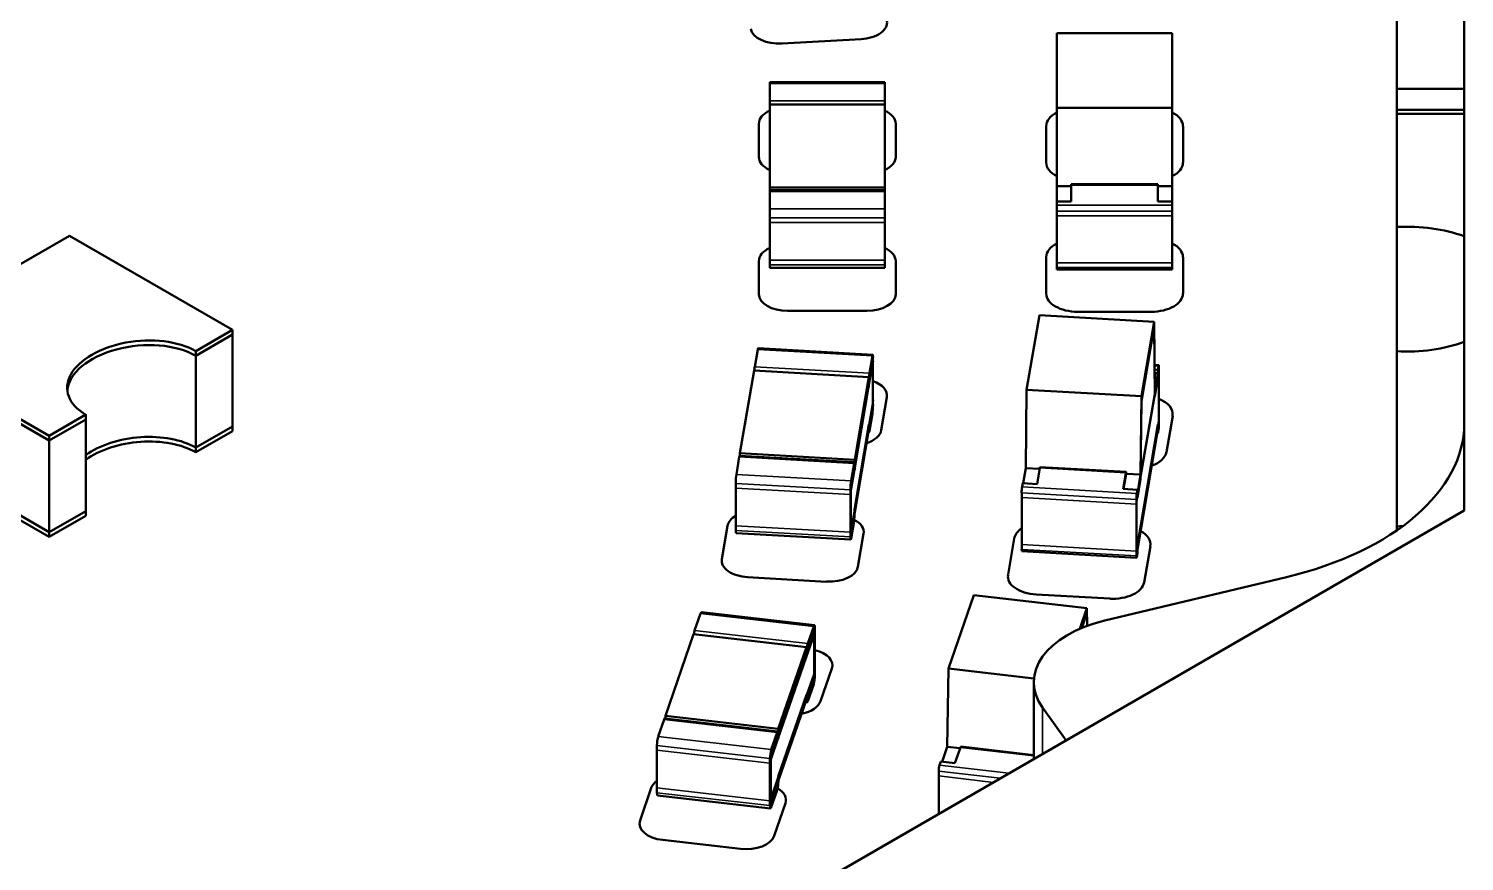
# Model space of a CAD drawing. Header units: inches. Extents: x -24.6 to 49, y -43 to 20.8.
# Drawn here: x 19.925 to 21.102, y 11.334 to 12.016 of the extents above; entities that cross this region are included whole.
import ezdxf

# ---------------------------------------------------------------- set-up
doc = ezdxf.new("R2010")
doc.units = ezdxf.units.IN
doc.header["$MEASUREMENT"] = 0
doc.layers.add('Visible (ANSI)', color=7, linetype='Continuous', lineweight=50)
doc.layers.add('Visible Narrow (ANSI)', color=7, linetype='Continuous', lineweight=35)

msp = doc.modelspace()

# ---------------------------------------------------------------- linework, layer by layer
at = {"layer": 'Visible (ANSI)'}
for p, q in [((21.1018, 13.7354), (21.1018, 11.6215)), ((21.0464, 12.9139), (21.0464, 11.6051)), ((20.6073, 12.0079), (20.5426, 12.0043)), ((20.7678, 12.0129), (20.7678, 11.9515)), ((20.8623, 12.0129), (20.7678, 12.0129)), ((20.8623, 12.0129), (20.8623, 11.9515)), ((20.5323, 11.9717), (20.5323, 11.9727)), ((20.5323, 11.9727), (20.6268, 11.9727)), ((20.5323, 11.9717), (20.5323, 11.9574)), ((20.6268, 11.9717), (20.6268, 11.9727)), ((20.6268, 11.9717), (20.6268, 11.9574)), ((21.0464, 11.9672), (21.1018, 11.9671)), ((20.5323, 11.9574), (20.5323, 11.9543)), ((20.5323, 11.9543), (20.5323, 11.8862)), ((20.5323, 11.9543), (20.6268, 11.9543)), ((20.6268, 11.9574), (20.6268, 11.9543)), ((20.6268, 11.9543), (20.6268, 11.8862)), ((20.7678, 11.9515), (20.7678, 11.8874)), ((20.8623, 11.9515), (20.7678, 11.9515)), ((20.8623, 11.9515), (20.8623, 11.8874)), ((21.1018, 11.9501), (21.0464, 11.9501)), ((21.1018, 11.9468), (21.0464, 11.9468)), ((20.5234, 11.9113), (20.5234, 11.9386)), ((20.6356, 11.9386), (20.6356, 11.9113)), ((20.759, 11.9067), (20.759, 11.9366)), ((20.8712, 11.9366), (20.8712, 11.9067)), ((20.7678, 11.8874), (20.7678, 11.8749)), ((20.7796, 11.8874), (20.7678, 11.8874)), ((20.7796, 11.8882), (20.7796, 11.8889)), ((20.7796, 11.8889), (20.8505, 11.8889)), ((20.7796, 11.8749), (20.7796, 11.8882)), ((20.8505, 11.8882), (20.8505, 11.8889)), ((20.8505, 11.8882), (20.8505, 11.8749)), ((20.8623, 11.8874), (20.8505, 11.8874)), ((20.8623, 11.8874), (20.8623, 11.8749)), ((20.5323, 11.8841), (20.5323, 11.8862)), ((20.5323, 11.8862), (20.6268, 11.8862)), ((20.5323, 11.8831), (20.5323, 11.8841)), ((20.5323, 11.8841), (20.6268, 11.8841)), ((20.5323, 11.8831), (20.5323, 11.8688)), ((20.6268, 11.8841), (20.6268, 11.8862)), ((20.6268, 11.8831), (20.6268, 11.8841)), ((20.6268, 11.8831), (20.6268, 11.8688)), ((20.5323, 11.8688), (20.5323, 11.8614)), ((20.6268, 11.8688), (20.6268, 11.8614)), ((20.7678, 11.8749), (20.7678, 11.8718)), ((20.7678, 11.8749), (20.7796, 11.8749)), ((20.7678, 11.8718), (20.7678, 11.8669)), ((20.7678, 11.8245), (20.7678, 11.8669)), ((20.8505, 11.8749), (20.8623, 11.8749)), ((20.8623, 11.8749), (20.8623, 11.8718)), ((20.8623, 11.8718), (20.8623, 11.8669)), ((20.8623, 11.8245), (20.8623, 11.8669)), ((20.5323, 11.8266), (20.5323, 11.8614)), ((20.5323, 11.8228), (20.5323, 11.8575)), ((20.6268, 11.8266), (20.6268, 11.8614)), ((20.6268, 11.8228), (20.6268, 11.8575)), ((20.7678, 11.8206), (20.7678, 11.863)), ((20.8623, 11.8206), (20.8623, 11.863)), ((19.9582, 11.8467), (19.8079, 11.7599)), ((19.9582, 11.8467), (20.0919, 11.7695)), ((20.759, 11.7993), (20.759, 11.8292)), ((20.8712, 11.8292), (20.8712, 11.7993)), ((20.5234, 11.7988), (20.5234, 11.826)), ((20.5323, 11.8205), (20.5323, 11.8228)), ((20.5323, 11.8205), (20.6268, 11.8205)), ((20.6268, 11.8205), (20.6268, 11.8228)), ((20.6356, 11.826), (20.6356, 11.7988)), ((20.7678, 11.8191), (20.7678, 11.8206)), ((20.7678, 11.8191), (20.8623, 11.8191)), ((20.8623, 11.8191), (20.8623, 11.8206)), ((20.612, 11.7851), (20.547, 11.7851)), ((20.7534, 11.7815), (20.7429, 11.7204)), ((20.8474, 11.7761), (20.7534, 11.7815)), ((20.8453, 11.7844), (20.7848, 11.7844)), ((20.0919, 11.7695), (20.0618, 11.7522)), ((20.0919, 11.7695), (20.0919, 11.6904)), ((20.8474, 11.7761), (20.837, 11.7151)), ((20.8474, 11.7723), (20.837, 11.7112)), ((20.848, 11.7188), (20.8474, 11.7761)), ((20.848, 11.7149), (20.8474, 11.7723)), ((19.8079, 11.7599), (19.9415, 11.6827)), ((20.0919, 11.7657), (20.0618, 11.7483)), ((20.0919, 11.7657), (20.0919, 11.6866)), ((19.8079, 11.756), (19.9415, 11.6789)), ((20.0618, 11.7522), (20.0618, 11.6731)), ((20.0618, 11.7483), (20.0618, 11.6692)), ((20.5225, 11.7536), (20.52, 11.7393)), ((20.5228, 11.7546), (20.6168, 11.7492)), ((20.6165, 11.7482), (20.6141, 11.734)), ((20.617, 11.7122), (20.617, 11.747)), ((20.5195, 11.7363), (20.5079, 11.6684)), ((20.5195, 11.7363), (20.6136, 11.7309)), ((20.6165, 11.7444), (20.6141, 11.7301)), ((20.617, 11.7084), (20.617, 11.7431)), ((20.8478, 11.7408), (20.8513, 11.7406)), ((20.8506, 11.7369), (20.8478, 11.7371)), ((20.8478, 11.7342), (20.8506, 11.734)), ((20.8506, 11.734), (20.848, 11.7188)), ((20.8511, 11.74), (20.8506, 11.7369)), ((20.8506, 11.734), (20.8506, 11.7369)), ((20.8511, 11.7361), (20.8506, 11.7331)), ((20.8514, 11.6967), (20.8514, 11.7391)), ((20.8514, 11.6928), (20.8514, 11.7353)), ((20.6136, 11.7309), (20.602, 11.6631)), ((20.6136, 11.7271), (20.602, 11.6592)), ((20.6136, 11.7266), (20.6136, 11.7309)), ((20.6136, 11.7227), (20.6136, 11.7271)), ((20.8506, 11.7302), (20.848, 11.7149)), ((20.8506, 11.7302), (20.8506, 11.7331)), ((20.5122, 11.6937), (20.5168, 11.7208)), ((20.6284, 11.7145), (20.6238, 11.6873)), ((20.7429, 11.7204), (20.7424, 11.6563)), ((20.837, 11.7151), (20.7429, 11.7204)), ((20.837, 11.7151), (20.8364, 11.6509)), ((20.837, 11.7112), (20.8364, 11.6471)), ((19.9716, 11.7001), (19.9415, 11.6827)), ((19.9716, 11.621), (19.9716, 11.7001)), ((20.6165, 11.7048), (20.6141, 11.6906)), ((20.6165, 11.701), (20.6141, 11.6867)), ((20.8627, 11.6991), (20.8576, 11.6694)), ((19.9716, 11.6962), (19.9415, 11.6789)), ((19.9716, 11.6172), (19.9716, 11.6962)), ((20.0618, 11.6731), (20.0919, 11.6904)), ((20.6136, 11.6919), (20.602, 11.624)), ((20.6136, 11.688), (20.602, 11.6202)), ((20.8506, 11.6916), (20.8338, 11.5932)), ((20.8506, 11.6878), (20.8338, 11.5894)), ((20.8511, 11.6918), (20.8506, 11.6887)), ((20.8506, 11.6887), (20.8506, 11.6916)), ((20.8511, 11.6879), (20.8506, 11.6849)), ((20.8506, 11.6849), (20.8506, 11.6878)), ((19.9415, 11.6827), (19.9415, 11.6037)), ((19.9415, 11.6789), (19.9415, 11.5998)), ((20.0618, 11.6692), (20.0919, 11.6866)), ((20.6132, 11.6858), (20.6138, 11.6858)), ((20.8506, 11.6849), (20.8501, 11.6849)), ((20.5074, 11.6654), (20.505, 11.6511)), ((20.5077, 11.6663), (20.6018, 11.661)), ((20.5079, 11.6663), (20.5079, 11.6684)), ((20.5079, 11.6684), (20.602, 11.6631)), ((20.6015, 11.66), (20.599, 11.6458)), ((20.6015, 11.6562), (20.599, 11.6419)), ((20.602, 11.6587), (20.602, 11.6631)), ((20.602, 11.6549), (20.602, 11.6592)), ((20.602, 11.6592), (20.602, 11.6592)), ((20.7424, 11.6563), (20.7402, 11.6439)), ((20.7536, 11.6556), (20.7424, 11.6563)), ((20.7515, 11.6432), (20.7538, 11.6565)), ((20.754, 11.6571), (20.8245, 11.6531)), ((20.8243, 11.6524), (20.822, 11.6392)), ((20.8225, 11.6392), (20.8246, 11.6516)), ((20.8364, 11.6509), (20.8246, 11.6516)), ((20.5045, 11.609), (20.5045, 11.6437)), ((20.5045, 11.6052), (20.5045, 11.6399)), ((20.7398, 11.6439), (20.7392, 11.6408)), ((20.7398, 11.6439), (20.7515, 11.6432)), ((20.8364, 11.6509), (20.8338, 11.6356)), ((20.8364, 11.6471), (20.8338, 11.6318)), ((20.5985, 11.6037), (20.5985, 11.6384)), ((20.5985, 11.5998), (20.5985, 11.6345)), ((20.7389, 11.5935), (20.7389, 11.6359)), ((20.7389, 11.5896), (20.7389, 11.632)), ((20.822, 11.6392), (20.8338, 11.6385)), ((20.8329, 11.5881), (20.8329, 11.6306)), ((20.8338, 11.6385), (20.8333, 11.6355)), ((20.8338, 11.6347), (20.8333, 11.6316)), ((20.8338, 11.6385), (20.8338, 11.6356)), ((20.8338, 11.6347), (20.8338, 11.6318)), ((21.1018, 11.6215), (18.5128, 10.1268)), ((19.9415, 11.6037), (19.9009, 11.6271)), ((19.9415, 11.5998), (19.9009, 11.6232)), ((19.9415, 11.6037), (19.9716, 11.621)), ((19.9415, 11.5998), (19.9716, 11.6172)), ((20.6015, 11.6166), (20.599, 11.6024)), ((20.8329, 11.5843), (20.8329, 11.6267)), ((20.4931, 11.5817), (20.4977, 11.6088)), ((20.6015, 11.6128), (20.599, 11.5985)), ((20.5047, 11.6029), (20.5987, 11.5976)), ((20.6093, 11.6025), (20.6047, 11.5754)), ((20.7277, 11.5689), (20.7328, 11.5986)), ((20.8338, 11.5932), (20.8338, 11.5903)), ((20.739, 11.5881), (20.8331, 11.5828)), ((20.8338, 11.5903), (20.8333, 11.5873)), ((20.8338, 11.5865), (20.8333, 11.5834)), ((20.8338, 11.5894), (20.8338, 11.5865)), ((20.8444, 11.5922), (20.8394, 11.5625)), ((20.5789, 11.5631), (20.5142, 11.5668)), ((20.9559, 11.5668), (20.8071, 11.5312)), ((20.6997, 11.552), (20.6789, 11.4918)), ((20.7924, 11.5414), (20.6997, 11.552)), ((20.8111, 11.5492), (20.7509, 11.5526)), ((20.4757, 11.5371), (20.4708, 11.523)), ((20.4763, 11.538), (20.569, 11.5274)), ((20.7924, 11.5414), (20.7865, 11.5244)), ((20.7924, 11.5375), (20.7881, 11.5251)), ((20.7926, 11.5269), (20.7924, 11.5414)), ((20.7926, 11.5268), (20.7924, 11.5375)), ((20.5684, 11.5264), (20.5635, 11.5124)), ((20.5684, 11.5226), (20.5635, 11.5085)), ((20.5694, 11.4904), (20.5694, 11.5251)), ((20.4698, 11.52), (20.4468, 11.4531)), ((20.4698, 11.52), (20.5625, 11.5094)), ((20.5694, 11.4865), (20.5694, 11.5212)), ((20.5625, 11.5094), (20.5394, 11.4425)), ((20.5625, 11.5055), (20.5394, 11.4386)), ((20.5625, 11.505), (20.5625, 11.5094)), ((20.5625, 11.5012), (20.5625, 11.5055)), ((20.5833, 11.4919), (20.5741, 11.4651)), ((20.6789, 11.4918), (20.6778, 11.4277)), ((20.749, 11.4838), (20.6789, 11.4918)), ((20.5684, 11.483), (20.5635, 11.469)), ((20.5684, 11.4792), (20.5635, 11.4651)), ((20.7488, 11.4808), (20.7488, 11.4177)), ((20.5625, 11.4703), (20.5394, 11.4034)), ((20.5625, 11.4664), (20.5394, 11.3996)), ((20.5617, 11.4643), (20.5629, 11.4642)), ((20.4468, 11.451), (20.4468, 11.4531)), ((20.4468, 11.4531), (20.5394, 11.4425)), ((20.756, 11.4599), (20.7753, 11.433)), ((20.4457, 11.4501), (20.4409, 11.4361)), ((20.4463, 11.451), (20.539, 11.4404)), ((20.5394, 11.4381), (20.5394, 11.4425)), ((20.4399, 11.394), (20.4399, 11.4287)), ((20.5384, 11.4395), (20.5336, 11.4254)), ((20.5384, 11.4356), (20.5336, 11.4216)), ((20.5394, 11.4343), (20.5394, 11.4386)), ((20.5394, 11.4386), (20.5394, 11.4386)), ((20.4399, 11.3901), (20.4399, 11.4249)), ((20.5325, 11.3834), (20.5325, 11.4181)), ((20.6778, 11.4277), (20.6736, 11.4155)), ((20.6884, 11.4265), (20.6778, 11.4277)), ((20.6842, 11.4142), (20.6887, 11.4273)), ((20.6891, 11.4279), (20.7488, 11.421)), ((20.5325, 11.3795), (20.5325, 11.4142)), ((20.6709, 11.3727), (20.6709, 11.4077)), ((20.6726, 11.4156), (20.6716, 11.4126)), ((20.6726, 11.4156), (20.6842, 11.4142)), ((20.426, 11.3674), (20.4352, 11.3942)), ((20.5384, 11.3961), (20.5336, 11.382)), ((20.6709, 11.3727), (20.6709, 11.4038)), ((20.4403, 11.3879), (20.533, 11.3772)), ((20.5384, 11.3922), (20.5336, 11.3782)), ((20.5452, 11.3815), (20.536, 11.3548)), ((20.5083, 11.3441), (20.4445, 11.3514))]:
    msp.add_line(p, q, dxfattribs=at)
for centre, major_axis, ratio, start_param, end_param in [((20.5403, 12.0178), (-0.0236, 0), 0.57735, 0.098185, 1.668965), ((20.6049, 12.0215), (0.0236, 0), 0.57735, 4.810561, 6.38136), ((20.547, 11.9386), (-0.0236, 0), 0.57735, 5.387524, 6.283179), ((20.612, 11.9386), (0.0236, 0), 0.57735, 0.000006, 0.895661), ((20.7848, 11.9366), (-0.0258, 0), 0.57735, 5.429409, 6.283193), ((20.8453, 11.9366), (0.0258, 0), 0.57735, 6.283178, 7.136961), ((20.547, 11.9113), (-0.0236, 0), 0.57735, 0.000006, 0.895661), ((20.612, 11.9113), (0.0236, 0), 0.57735, 5.387524, 6.283179), ((20.7848, 11.9067), (-0.0258, 0), 0.57735, 6.283178, 7.136961), ((20.8453, 11.9067), (0.0258, 0), 0.57735, 5.429409, 6.283193), ((21.0547, 11.803), (0.0886, 0), 0.57735, 1.010893, 1.664441), ((20.7848, 11.8292), (-0.0258, 0), 0.57735, 5.429409, 6.283193), ((20.8453, 11.8292), (0.0258, 0), 0.57735, 6.283178, 7.136961), ((20.547, 11.826), (-0.0236, 0), 0.57735, 5.387524, 6.283179), ((20.612, 11.826), (0.0236, 0), 0.57735, 0.000006, 0.895661), ((20.547, 11.7988), (-0.0236, 0), 0.57735, 0.000006, 1.57079), ((20.612, 11.7988), (0.0236, 0), 0.57735, 4.712395, 6.283179), ((20.7848, 11.7993), (-0.0258, 0), 0.57735, 6.283178, 7.853989), ((20.8453, 11.7993), (0.0258, 0), 0.57735, 4.712382, 6.283193), ((20.0167, 11.7261), (-0.0602, -0.0061), 0.569494, 3.811058, 6.952651), ((20.0167, 11.7223), (-0.0602, -0.0061), 0.569494, 3.811058, 6.170232), ((21.0547, 11.803), (-0.0886, 0), 0.57735, 1.477152, 2.1307), ((20.5225, 11.7493), (0.0003, 0.00531), 0.080031, 0, 0.617757), ((20.6165, 11.7439), (0.0003, 0.00531), 0.080031, 5.330146, 6.900942), ((20.6165, 11.74), (0.0003, 0.00531), 0.080031, 5.330146, 6.900942), ((20.52, 11.735), (0.0003, 0.00531), 0.080031, 0.617757, 1.332578), ((20.6141, 11.7297), (0.0003, 0.00531), 0.080031, 0.617757, 2.188553), ((20.8511, 11.7371), (0.0002, 0.00354), 0.080031, 5.330146, 6.900942), ((20.8511, 11.7332), (0.0002, 0.00354), 0.080031, 5.330146, 6.900942), ((20.6141, 11.7258), (0.0003, 0.00531), 0.080031, 0.617757, 2.188553), ((20.6049, 11.7158), (0.0236, 0), 0.57735, 6.18501, 7.3168), ((20.5403, 11.7195), (-0.0236, 0), 0.57735, 6.093344, 6.185001), ((20.6165, 11.7092), (-0.0003, -0.00531), 0.080031, 0.617757, 2.188553), ((20.8369, 11.7006), (0.0258, 0), 0.57735, 6.184998, 7.257718), ((20.6165, 11.7053), (-0.0003, -0.00531), 0.080031, 0.617757, 2.188553), ((20.5357, 11.6923), (-0.0236, 0), 0.57735, 6.18501, 6.276642), ((20.6003, 11.6887), (0.0236, 0), 0.57735, 5.211767, 6.185001), ((20.6141, 11.6949), (-0.0003, -0.00531), 0.080031, 5.330146, 6.900942), ((20.6141, 11.6911), (-0.0003, -0.00531), 0.080031, 5.330146, 6.900942), ((20.8511, 11.6947), (-0.0002, -0.00354), 0.080031, 0.617757, 2.188553), ((20.8511, 11.6908), (-0.0002, -0.00354), 0.080031, 0.617757, 2.188553), ((20.8655, 11.6928), (0.2362, 0), 0.57735, 5.105088, 6.283185), ((20.0167, 11.647), (0.0602, 0.0061), 0.569494, 0.669466, 2.357774), ((20.0167, 11.6432), (0.0602, 0.0061), 0.569494, 0.669466, 2.357774), ((20.5074, 11.661), (0.0003, 0.00531), 0.080031, 0, 0.617757), ((20.8319, 11.6709), (0.0258, 0), 0.57735, 5.269788, 6.185024), ((20.6015, 11.6557), (0.0003, 0.00531), 0.080031, 5.330146, 6.900942), ((20.6015, 11.6518), (0.0003, 0.00531), 0.080031, 5.330146, 6.900942), ((20.7538, 11.6536), (0.0002, 0.00354), 0.080031, 0, 0.617757), ((20.8243, 11.6496), (0.0002, 0.00354), 0.080031, 5.330146, 6.900942), ((20.505, 11.6468), (0.0003, 0.00531), 0.080031, 0.617757, 2.188553), ((20.599, 11.6414), (0.0003, 0.00531), 0.080031, 0.617757, 2.188553), ((20.599, 11.6376), (0.0003, 0.00531), 0.080031, 0.617757, 2.188553), ((20.7392, 11.6379), (0.0002, 0.00354), 0.080031, 0.617757, 2.188553), ((20.8333, 11.6326), (0.0002, 0.00354), 0.080031, 0.617757, 2.188553), ((20.8333, 11.6287), (0.0002, 0.00354), 0.080031, 0.617757, 2.188553), ((20.5212, 11.6075), (-0.0236, 0), 0.57735, 5.4987, 6.185001), ((20.6015, 11.621), (-0.0003, -0.00531), 0.080031, 0.617757, 2.188553), ((20.6015, 11.6171), (-0.0003, -0.00531), 0.080031, 0.617757, 2.188553), ((20.505, 11.6082), (-0.0003, -0.00531), 0.080031, 5.330146, 6.283185), ((20.5858, 11.6038), (0.0236, 0), 0.57735, 6.18501, 7.122074), ((20.7585, 11.5971), (-0.0258, 0), 0.57735, 5.572012, 6.185024), ((20.8187, 11.5937), (0.0258, 0), 0.57735, 6.184998, 7.100237), ((21.0547, 11.5575), (0.0886, 0), 0.57735, 1.608666, 1.664443), ((20.599, 11.6067), (-0.0003, -0.00531), 0.080031, 5.330146, 6.900942), ((20.599, 11.6029), (-0.0003, -0.00531), 0.080031, 5.330146, 6.900942), ((20.5166, 11.5804), (-0.0236, 0), 0.57735, 6.18501, 7.75581), ((20.7392, 11.5917), (-0.0002, -0.00354), 0.080031, 5.330146, 6.283185), ((20.8333, 11.5902), (-0.0002, -0.00354), 0.080031, 5.330146, 6.900942), ((20.8333, 11.5863), (-0.0002, -0.00354), 0.080031, 5.330146, 6.900942), ((20.5812, 11.5767), (0.0236, 0), 0.57735, 4.61422, 6.185001), ((20.7534, 11.5674), (-0.0258, 0), 0.57735, 6.184998, 7.755823), ((20.8136, 11.564), (0.0258, 0), 0.57735, 4.614204, 6.185024), ((20.4757, 11.5327), (0.00061, 0.00528), 0.159291, 0, 0.624655), ((20.4708, 11.5187), (0.00061, 0.00528), 0.159291, 0.624655, 1.34247), ((20.5684, 11.5221), (0.00061, 0.00528), 0.159291, 5.337044, 6.90784), ((20.5684, 11.5182), (0.00061, 0.00528), 0.159291, 5.337044, 6.90784), ((20.8433, 11.4808), (-0.0945, 0), 0.57735, 5.105088, 6.675884), ((20.5635, 11.508), (0.00061, 0.00528), 0.159291, 0.624655, 2.195451), ((20.5635, 11.5042), (0.00061, 0.00528), 0.159291, 0.624655, 2.195451), ((20.5601, 11.4945), (0.0236, 0), 0.57735, 6.086848, 7.44952), ((20.5684, 11.4874), (-0.00061, -0.00528), 0.159291, 0.624655, 2.195451), ((20.5684, 11.4835), (-0.00061, -0.00528), 0.159291, 0.624655, 2.195451), ((20.5509, 11.4678), (0.0236, 0), 0.57735, 5.040615, 6.086834), ((20.5635, 11.4733), (-0.00061, -0.00528), 0.159291, 5.337044, 6.90784), ((20.5635, 11.4695), (-0.00061, -0.00528), 0.159291, 5.337044, 6.90784), ((20.4457, 11.4458), (0.00061, 0.00528), 0.159291, 0, 0.624655), ((20.5384, 11.4351), (0.00061, 0.00528), 0.159291, 5.337044, 6.90784), ((20.4409, 11.4317), (0.00061, 0.00528), 0.159291, 0.624655, 2.195451), ((20.5384, 11.4313), (0.00061, 0.00528), 0.159291, 5.337044, 6.90784), ((20.5336, 11.4211), (0.00061, 0.00528), 0.159291, 0.624655, 2.195451), ((20.5336, 11.4172), (0.00061, 0.00528), 0.159291, 0.624655, 2.195451), ((20.6887, 11.4244), (0.0004, 0.00352), 0.159291, 0, 0.624655), ((20.6716, 11.4097), (0.0004, 0.00352), 0.159291, 0.624655, 2.195451), ((20.4584, 11.3915), (-0.0236, 0), 0.57735, 5.612981, 6.086834), ((20.5384, 11.4004), (-0.00061, -0.00528), 0.159291, 0.624655, 2.195451), ((20.5384, 11.3966), (-0.00061, -0.00528), 0.159291, 0.624655, 2.195451), ((20.5221, 11.3842), (0.0236, 0), 0.57735, 6.086848, 7.066144), ((20.4409, 11.3931), (-0.00061, -0.00528), 0.159291, 5.337044, 6.283185), ((20.5336, 11.3864), (-0.00061, -0.00528), 0.159291, 5.337044, 6.90784), ((20.5336, 11.3825), (-0.00061, -0.00528), 0.159291, 5.337044, 6.90784), ((20.4492, 11.3647), (-0.0236, 0), 0.57735, 6.086848, 7.657619), ((20.5129, 11.3574), (0.0236, 0), 0.57735, 4.51604, 6.086834)]:
    msp.add_ellipse(centre, major_axis=major_axis, ratio=ratio, start_param=start_param, end_param=end_param, dxfattribs=at)
at = {"layer": 'Visible Narrow (ANSI)'}
for p, q in [((20.5323, 11.9717), (20.6268, 11.9717)), ((20.5323, 11.9574), (20.6268, 11.9574)), ((20.7796, 11.8882), (20.8505, 11.8882)), ((20.5323, 11.8831), (20.6268, 11.8831)), ((20.5323, 11.8688), (20.6268, 11.8688)), ((20.7678, 11.8718), (20.8623, 11.8718)), ((20.7678, 11.8669), (20.8623, 11.8669)), ((20.5323, 11.8614), (20.6268, 11.8614)), ((20.5323, 11.8575), (20.6268, 11.8575)), ((20.7678, 11.863), (20.8623, 11.863)), ((20.5323, 11.8266), (20.6268, 11.8266)), ((20.5323, 11.8228), (20.6268, 11.8228)), ((20.7678, 11.8245), (20.8623, 11.8245)), ((20.7678, 11.8206), (20.8623, 11.8206)), ((20.5225, 11.7536), (20.6165, 11.7482)), ((20.52, 11.7393), (20.6141, 11.734)), ((20.6165, 11.7439), (20.6136, 11.7266)), ((20.6165, 11.74), (20.6136, 11.7227)), ((20.6165, 11.7092), (20.6165, 11.7439)), ((20.6165, 11.7053), (20.6165, 11.74)), ((20.8478, 11.7402), (20.8511, 11.74)), ((20.8511, 11.7371), (20.8506, 11.734)), ((20.8511, 11.6947), (20.8511, 11.7371)), ((20.6136, 11.7266), (20.602, 11.6587)), ((20.6136, 11.7227), (20.602, 11.6549)), ((20.8511, 11.7332), (20.8506, 11.7302)), ((20.8511, 11.6908), (20.8511, 11.7332)), ((20.8364, 11.6509), (20.848, 11.7188)), ((20.8364, 11.6471), (20.848, 11.7149)), ((20.6165, 11.7092), (20.6136, 11.6919)), ((20.6165, 11.7053), (20.6136, 11.688)), ((20.8511, 11.6947), (20.8506, 11.6916)), ((20.8511, 11.6908), (20.8506, 11.6878)), ((20.5074, 11.6654), (20.6015, 11.66)), ((20.602, 11.6587), (20.599, 11.6414)), ((20.602, 11.6549), (20.599, 11.6376)), ((20.7538, 11.6565), (20.8243, 11.6524)), ((20.5045, 11.6437), (20.5985, 11.6384)), ((20.5045, 11.6399), (20.5985, 11.6345)), ((20.505, 11.6511), (20.599, 11.6458)), ((20.599, 11.6067), (20.599, 11.6414)), ((20.7392, 11.6408), (20.8333, 11.6355)), ((20.599, 11.6029), (20.599, 11.6376)), ((20.7389, 11.6359), (20.8329, 11.6306)), ((20.7389, 11.632), (20.8329, 11.6267)), ((20.8338, 11.6356), (20.8333, 11.6326)), ((20.8333, 11.5902), (20.8333, 11.6326)), ((20.8338, 11.6318), (20.8333, 11.6287)), ((20.8333, 11.5863), (20.8333, 11.6287)), ((20.602, 11.624), (20.599, 11.6067)), ((20.602, 11.6202), (20.599, 11.6029)), ((20.5045, 11.609), (20.5985, 11.6037)), ((20.5045, 11.6052), (20.5985, 11.5998)), ((20.7389, 11.5935), (20.8329, 11.5881)), ((20.8338, 11.5932), (20.8333, 11.5902)), ((20.7389, 11.5896), (20.8329, 11.5843)), ((20.8338, 11.5894), (20.8333, 11.5863)), ((20.4757, 11.5371), (20.5684, 11.5264)), ((20.4708, 11.523), (20.5635, 11.5124)), ((20.5684, 11.5221), (20.5625, 11.505)), ((20.5684, 11.5182), (20.5625, 11.5012)), ((20.5684, 11.4874), (20.5684, 11.5221)), ((20.5684, 11.4835), (20.5684, 11.5182)), ((20.5625, 11.505), (20.5394, 11.4381)), ((20.5625, 11.5012), (20.5394, 11.4343)), ((20.5684, 11.4874), (20.5625, 11.4703)), ((20.5684, 11.4835), (20.5625, 11.4664)), ((20.756, 11.4219), (20.756, 11.4599)), ((20.4457, 11.4501), (20.5384, 11.4395)), ((20.4399, 11.4287), (20.5325, 11.4181)), ((20.4409, 11.4361), (20.5336, 11.4254)), ((20.5394, 11.4381), (20.5336, 11.4211)), ((20.5394, 11.4343), (20.5336, 11.4172)), ((20.4399, 11.4249), (20.5325, 11.4142)), ((20.5336, 11.3864), (20.5336, 11.4211)), ((20.5336, 11.3825), (20.5336, 11.4172)), ((20.6887, 11.4273), (20.7488, 11.4204)), ((20.6709, 11.4077), (20.7213, 11.4019)), ((20.6716, 11.4126), (20.7285, 11.406)), ((20.4399, 11.394), (20.5325, 11.3834)), ((20.5394, 11.4034), (20.5336, 11.3864)), ((20.5394, 11.3996), (20.5336, 11.3825)), ((20.6709, 11.4038), (20.7157, 11.3986)), ((20.4399, 11.3901), (20.5325, 11.3795))]:
    msp.add_line(p, q, dxfattribs=at)

doc.saveas('drawing.dxf')
